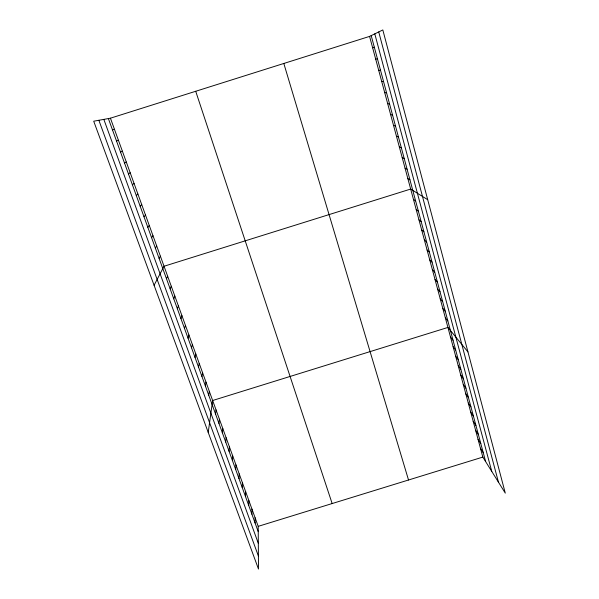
<?xml version="1.0" encoding="UTF-8"?>
<svg xmlns="http://www.w3.org/2000/svg" width="599" height="599" viewBox="0 0 599 599"><rect width="100%" height="100%" fill="white"/><g stroke="black" fill="none" stroke-linecap="round" stroke-linejoin="round"><path stroke-width="0.9" d="M255.084 522.979L255.092 517.746M251.909 514.234L251.954 509.083M248.712 505.421L248.795 500.36M245.5 496.556L245.62 491.584M242.258 487.623L242.423 482.749M239.001 478.638L239.196 473.854M235.714 469.586L235.961 464.906M232.412 460.474L232.697 455.891M229.08 451.302L229.41 446.817M225.733 442.062L226.1 437.682M222.356 432.763L222.768 428.48M218.957 423.403L219.421 419.225M215.543 413.969L216.044 409.896M208.227 432.448L212.645 400.506L447.925 327.436L467.946 351.913M208.729 395.198L209.321 391.334M205.337 385.861L205.981 382.102M201.93 376.449L202.612 372.803M198.494 366.985L199.227 363.443M195.034 357.446L195.813 354.024M191.553 347.847L192.376 344.537M188.049 338.18L188.917 334.983M184.514 328.447L185.435 325.362M180.958 318.646L181.931 315.68M177.379 308.777L178.405 305.932M173.77 298.841L174.848 296.116M170.138 288.83L171.269 286.232M166.485 278.752L167.668 276.274M154.078 285.266L164.036 266.248L410.674 189.059L427.701 199.699M159.094 258.379L160.382 256.155M155.358 248.083L156.698 245.994M151.599 237.713L152.992 235.751M147.811 227.276L149.263 225.449M143.992 216.756L145.505 215.063M140.151 206.161L141.716 204.603M136.28 195.491L137.905 194.076M132.379 184.739L134.064 183.466M128.448 173.912L130.193 172.782M124.495 163.003L126.299 162.022M369.576 36.397L382.821 29.95L505.286 493.127L482.831 457.089L369.576 36.397L110.433 118.19L93.714 121.208L258.491 569.05L258.206 526.349L110.433 118.19M120.511 152.019L122.376 151.188M372.645 47.823L374.315 47.194M116.491 140.945L118.422 140.263M258.206 526.349L482.831 457.089M375.7 59.166L377.407 58.702M112.447 129.796L114.439 129.272M378.733 70.427L380.47 70.12M381.743 81.599L383.517 81.457M384.73 92.695L386.542 92.71M387.695 103.717L389.537 103.874M390.638 114.649L392.517 114.963M393.558 125.505L395.475 125.97M396.463 136.287L398.41 136.901M399.346 146.995L401.33 147.751M402.206 157.619L404.22 158.518M405.051 168.177L407.095 169.218M407.867 178.652L409.948 179.835M413.452 199.392L415.586 200.845M416.215 209.657L418.379 211.237M418.956 219.848L421.149 221.555M421.681 229.964L423.905 231.806M424.392 240.012L426.638 241.981M427.072 249.993L429.356 252.089M429.745 259.906L432.051 262.13M432.396 269.752L434.732 272.096M435.024 279.531L437.39 281.994M437.644 289.242L440.025 291.818M440.235 298.886L442.654 301.582M442.818 308.47L445.252 311.278M445.379 317.987L447.842 320.914M450.53 337.11L453.039 340.262M453.114 346.716L455.652 349.988M455.682 356.263L458.242 359.64M458.235 365.742L460.818 369.224M460.773 375.154L463.379 378.748M463.289 384.506L465.917 388.197M465.79 393.79L468.44 397.594M468.268 403.015L470.949 406.916M470.739 412.179L473.435 416.185M473.188 421.277L475.906 425.387M475.621 430.322L478.361 434.53M478.039 439.299L480.802 443.604M480.443 448.224L483.221 452.627M98.865 120.279L258.401 556.029M103.837 119.381L258.319 543.345M108.374 118.565L258.236 531.672M195.708 91.273L332.153 503.549M283.814 63.464L408.525 480.001M371.2 35.603L485.632 461.582M374.794 33.858L491.764 471.428M378.74 31.942L498.443 482.135"/></g></svg>
